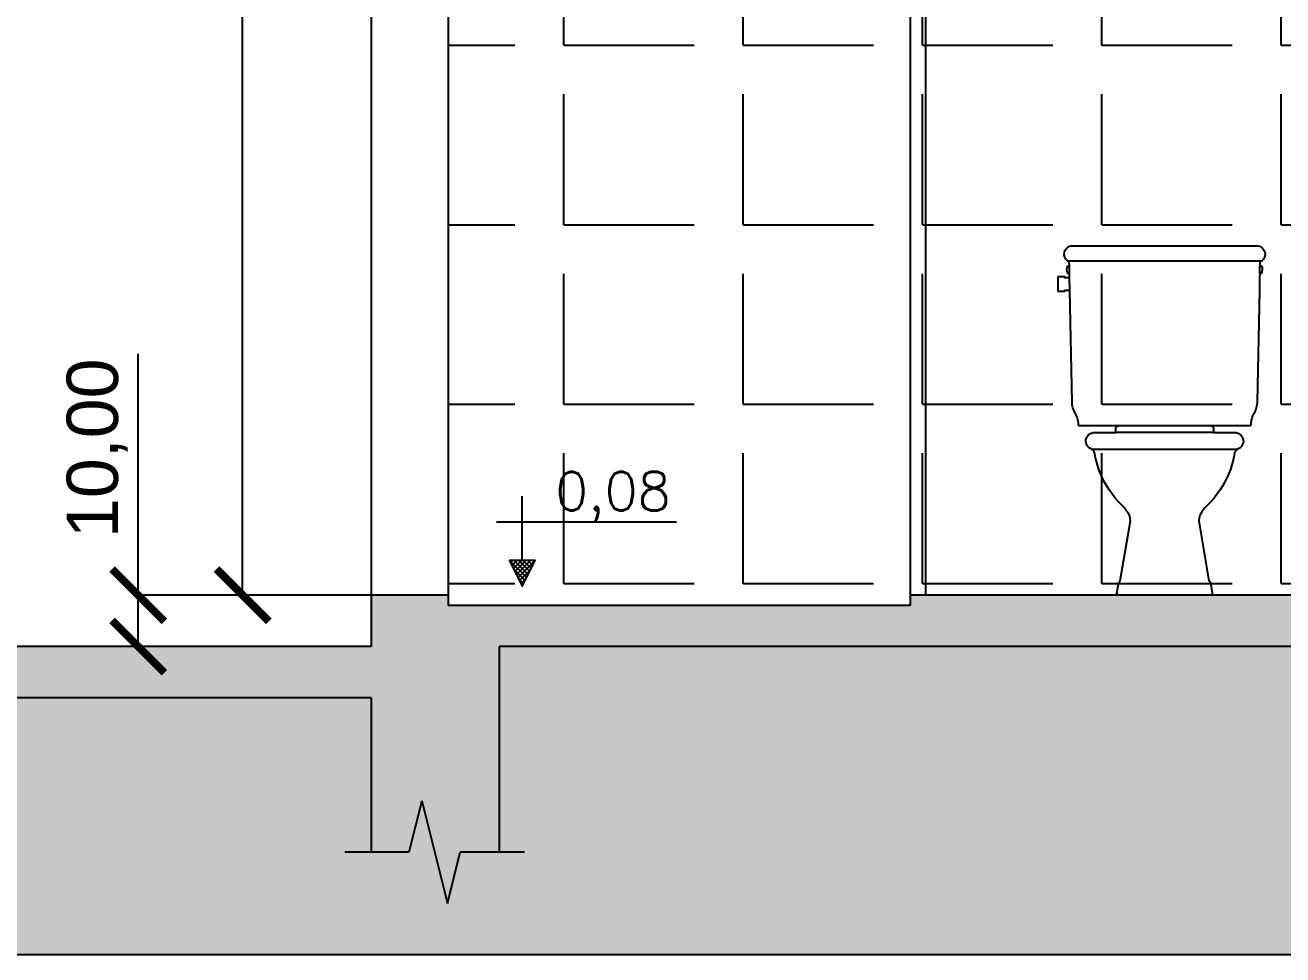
# Model space of a CAD drawing. Header units: metres. Extents: x 13415 to 21618, y 7657 to 10396.
# Drawn here: x 17606.4 to 17851.3, y 9078.5 to 9259.5 of the extents above; entities that cross this region are included whole.
import ezdxf

# ---------------------------------------------------------------- set-up
doc = ezdxf.new("R2010")
doc.units = ezdxf.units.M
doc.header["$LTSCALE"] = 0.2
for name, color, linetype in [('01', 1, 'Continuous'), ('02', 2, 'Continuous'), ('04', 4, 'Continuous'), ('05', 5, 'Continuous'), ('06', 6, 'Continuous'), ('Block1', 1, 'Continuous'), ('Block2', 2, 'Continuous'), ('cota', 140, 'Continuous')]:
    doc.layers.add(name, color=color, linetype=linetype)
doc.styles.add('ROMANS', font='romans.shx')
doc.styles.get("Standard").update_dxf_attribs({"font": 'arial.ttf'})
doc.dimstyles.new('Cotas Externas', dxfattribs={"dimtxt": 10, "dimasz": 10.2, "dimexe": 0.125, "dimexo": 0.0625, "dimgap": 2, "dimtad": 1, "dimzin": 1, "dimtxsty": 'Standard', "dimblk": 'ARCHTICK', "dimcen": 0.2, "dimclrd": 2, "dimclre": 2, "dimadec": 0, "dimazin": 0, "dimtfac": 1, "dimtmove": 0, "dimatfit": 3, "dimfxl": 1, "dimarcsym": 0})

# ---------------------------------------------------------------- blocks, each defined once
blk = doc.blocks.new('_ArchTick')
at = {"color": 0, "linetype": 'ByBlock', "const_width": 0.15}
blk.add_lwpolyline([(-0.5, -0.5), (0.5, 0.5)], dxfattribs=at)
blk = doc.blocks.new('*D243')
at = {"layer": '04', "color": 2, "lineweight": -2, "transparency": 16777216}
for p, q in [((17673.73, 9448.52), (17648.67, 9448.52)), ((17648.79, 9148.52), (17648.79, 9448.52)), ((17673.73, 9148.52), (17648.67, 9148.52))]:
    blk.add_line(p, q, dxfattribs=at)
at = {"layer": 'Defpoints', "color": 0, "transparency": 16777216}
for p in [(17648.79, 9448.52), (17673.79, 9448.52), (17673.79, 9148.52)]:
    blk.add_point(p, dxfattribs=at)
at = {"layer": '04', "color": 2, "lineweight": -2, "transparency": 16777216, "xscale": 10.2, "yscale": 10.2, "zscale": 10.2}
for p, rotation in [((17648.79, 9448.52), 90), ((17648.79, 9148.52), 270)]:
    blk.add_blockref('_ArchTick', p, dxfattribs=dict(at, rotation=rotation))
at = {"layer": '04', "color": 0, "transparency": 16777216, "insert": (17640.78, 9298.52), "char_height": 10, "attachment_point": 5, "rotation": 90}
blk.add_mtext('300,00', dxfattribs=at)
blk = doc.blocks.new('Vaso001a')
at = {"layer": 'Block1'}
for points in [[(22.4, 78.45), (0, 78.45), (-22.4, 78.45)], [(-22.34, 75.6), (-22.38, 77.4)], [(22.34, 75.6), (22.38, 77.4)], [(-22.26, 71.55), (-22.33, 74.65)], [(10.95, 39.75), (0, 39.75), (-10.95, 39.75)], [(11.5, 38.2), (0, 38.2), (-11.5, 38.2)]]:
    blk.add_lwpolyline(points, dxfattribs=at)
blk.add_lwpolyline([(17.3, 34.35, -0.046184), (16.95, 34.23, -0.036402), (16.6, 34.2), (0, 34.2), (-16.6, 34.2, -0.036402), (-16.95, 34.23, -0.046184), (-17.3, 34.35)], format="xyb", dxfattribs=at)
at = {"layer": 'Block2'}
blk.add_lwpolyline([(20.37, 41.1), (20.31, 40.79, 0.07195), (20.28, 40.18), (20.27, 39.99, -0.060231), (20.25, 39.92, -0.299939), (19.93, 39.75), (16.4, 39.75), (10.95, 39.75, -0.395127), (11.5, 39.2), (11.5, 38.2), (16.8, 38.2, -0.747949), (17.3, 34.35, 0.210124), (16.45, 33.4, -0.044507), (15.25, 29, -0.104017), (10, 21.05, 0.077767), (8.4, 19, 0.164911), (8.1, 17), (10.42, 3.4, -0.239414), (10.75, 3), (11.2, 0.5, -0.413755), (10.79, 0), (10.41, 0), (0, 0), (-10.41, 0), (-10.79, 0, -0.413755), (-11.2, 0.5), (-10.75, 3, -0.239414), (-10.42, 3.4), (-8.1, 17, 0.164911), (-8.4, 19, 0.077767), (-10, 21.05, -0.104017), (-15.25, 29, -0.044507), (-16.45, 33.4, 0.210124), (-17.3, 34.35, -0.747949), (-16.8, 38.2), (-11.5, 38.2), (-11.5, 39.2, -0.395127), (-10.95, 39.75), (-16.4, 39.75), (-19.93, 39.75, -0.299939), (-20.25, 39.92, -0.060231), (-20.27, 39.99), (-20.28, 40.18, 0.07195), (-20.31, 40.79), (-20.37, 41.1, 0.048147), (-20.5, 41.54), (-20.59, 41.84, 0.047182), (-20.81, 42.38), (-20.84, 42.44, -0.000107), (-20.84, 42.44, -0.00761), (-20.95, 42.6, -0.134719), (-21.75, 45.45), (-22.26, 71.55), (-23.55, 71.55), (-23.55, 71.35), (-25.05, 71.35), (-25.05, 74.85), (-23.55, 74.85), (-23.55, 74.65), (-22.33, 74.65), (-22.34, 75.6), (-22.65, 75.6, -0.31342), (-22.69, 77.4), (-22.38, 77.4), (-22.4, 78.45), (-22.72, 78.45, -0.194647), (-22.85, 78.49, -0.613323), (-22.05, 82.09, -0.06591), (-21.95, 82.1), (0, 82.1), (21.95, 82.1, -0.06591), (22.05, 82.09, -0.613323), (22.85, 78.49, -0.194647), (22.72, 78.45), (22.4, 78.45), (22.38, 77.4), (22.69, 77.4, -0.31342), (22.65, 75.6), (22.34, 75.6), (22.33, 74.65), (22.26, 71.55), (21.75, 45.45, -0.134719), (20.95, 42.6, -0.00761), (20.84, 42.44, -0.000107), (20.84, 42.44), (20.81, 42.38, 0.047182), (20.59, 41.84), (20.5, 41.54, 0.048147)], format="xyb", close=True, dxfattribs=at)
blk = doc.blocks.new('*D242')
at = {"layer": '04', "color": 2, "lineweight": -2, "transparency": 16777216}
for p, q in [((17628.46, 9148.52), (17628.46, 9195.49)), ((17673.73, 9148.52), (17628.34, 9148.52)), ((17628.46, 9138.52), (17628.46, 9148.52)), ((17673.73, 9138.52), (17628.34, 9138.52))]:
    blk.add_line(p, q, dxfattribs=at)
at = {"layer": 'Defpoints', "color": 0, "transparency": 16777216}
for p in [(17628.46, 9148.52), (17673.79, 9148.52), (17673.79, 9138.52)]:
    blk.add_point(p, dxfattribs=at)
at = {"layer": '04', "color": 2, "lineweight": -2, "transparency": 16777216, "xscale": 10.2, "yscale": 10.2, "zscale": 10.2}
for p, rotation in [((17628.46, 9148.52), 90), ((17628.46, 9138.52), 270)]:
    blk.add_blockref('_ArchTick', p, dxfattribs=dict(at, rotation=rotation))
at = {"layer": '04', "color": 0, "transparency": 16777216, "insert": (17620.45, 9177.11), "char_height": 10, "attachment_point": 5, "rotation": 90}
blk.add_mtext('10,00', dxfattribs=at)
blk = doc.blocks.new('*X89')
at = {"color": 0}
for p, q in [((34.612, 17.3074), (34.5457, 17.3736)), ((34.5488, 17.3661), (34.5563, 17.3736)), ((34.5547, 17.3543), (34.574, 17.3736)), ((34.5606, 17.3425), (34.5916, 17.3736)), ((34.6178, 17.3191), (34.5634, 17.3736)), ((34.5665, 17.3308), (34.6093, 17.3736)), ((34.5724, 17.319), (34.627, 17.3736)), ((34.5783, 17.3072), (34.6447, 17.3736)), ((34.6237, 17.3309), (34.5811, 17.3736)), ((34.6296, 17.3427), (34.5988, 17.3736)), ((34.6355, 17.3545), (34.6164, 17.3736)), ((34.6414, 17.3663), (34.6341, 17.3736)), ((34.6061, 17.2956), (34.5621, 17.3396)), ((34.6002, 17.2838), (34.5798, 17.3042)), ((34.5842, 17.2954), (34.6278, 17.339)), ((34.5901, 17.2836), (34.6101, 17.3037))]:
    blk.add_line(p, q, dxfattribs=at)
blk = doc.blocks.new('Cotanivel02')
at = {"layer": 'Block2'}
blk.add_line((-5, 12.5), (30, 12.5), dxfattribs=at)
blk.add_lwpolyline([(0, 5), (-2.5, 5), (0, 0), (2.5, 5), (0, 5), (0, 17.5)], dxfattribs=at)
at = {"layer": 'Block2', "xscale": 50, "yscale": 50, "zscale": 50}
blk.add_blockref('*X89', (-1729.75, -863.68), dxfattribs=at)
at = {"layer": 'Block2', "style": 'ROMANS', "flags": 4}
blk.add_attdef('NIVEL', (6.4, 14.75), '', height=7.5, dxfattribs=at)

msp = doc.modelspace()

# ---------------------------------------------------------------- hatches: boundary and pattern name
at = {"layer": '02'}
h = msp.add_hatch(dxfattribs=at)
h.set_pattern_fill('ANGLE', color=1, scale=5)
h.set_pattern_definition([(0, (-6806.05, 3562.744), (0, 34.925), [25.4, -9.525]), (90, (-6806.05, 3562.744), (-34.925, 2e-15), [25.4, -9.525])])
h.paths.add_polyline_path([(17948.794, 9438.521), (17688.794, 9438.521), (17688.794, 9148.521), (17948.794, 9148.521)])
h = msp.add_hatch(dxfattribs=at)
h.set_pattern_fill('AR-CONC', color=1, scale=0.1)
h.set_pattern_definition([(50, (-6513.428, 2853.256), (18.218467, -1.5939086), [1.905, -20.955]), (355, (-6513.428, 2853.256), (-3.524342, 19.105685), [1.524, -16.764058]), (100.451445, (-6511.91, 2853.123), (14.694125, 17.511775), [1.619001, -17.809024]), (46.1842, (-6513.428, 2858.336), (27.107904, -4.204233), [2.8575, -31.4325]), (96.63556, (-6511.17, 2857.986), (23.740413, 24.742612), [2.428502, -26.71356]), (351.18415, (-6513.428, 2858.336), (23.740413, 24.742612), [2.285997, -25.145973]), (21, (-6510.888, 2857.066), (15.161439, -10.22652), [1.905, -20.955]), (326, (-6510.888, 2857.066), (6.180203, 18.418797), [1.524, -16.764]), (71.451445, (-6509.625, 2856.214), (21.341642, 8.192277), [1.619001, -17.808994]), (37.5, (-6513.4284, 2853.256), (0.3088603, 8.4555039), [0, -16.5608, 0, -17.018, 0, -16.8275]), (7.5, (-6513.428, 2853.256), (6.6819663, 10.0180575), [0, -9.7028, 0, -16.1798, 0, -6.4135]), (327.5, (-6519.0926, 2853.256), (13.5590595, -0.5728744), [0, -6.35, 0, -19.812, 0, -26.289]), (317.5, (-6521.633, 2853.256), (14.812918, 2.542649), [0, -8.255, 0, -13.1572, 0, -18.669])])
h.paths.add_polyline_path([(17698.794, 9138.521), (17943.794, 9138.521), (17943.794, 9098.521), (17950.801, 9098.521), (17953.301, 9108.521), (17958.301, 9088.521), (17960.801, 9098.521), (17968.794, 9098.521), (17968.794, 9138.521), (18058.794, 9138.521), (18058.794, 9098.521), (18066.807, 9098.521), (18069.307, 9108.521), (18074.307, 9088.521), (18076.807, 9098.521), (18083.794, 9098.521), (18083.794, 9138.521), (18418.794, 9138.521), (18418.794, 9098.521), (18424.953, 9098.521), (18427.453, 9108.521), (18432.453, 9088.521), (18434.953, 9098.521), (18443.794, 9098.521), (18443.794, 9148.521), (18428.794, 9148.521), (17778.794, 9148.521), (17778.794, 9146.521), (17688.794, 9146.521), (17688.794, 9148.521), (17673.794, 9148.521), (17673.794, 9138.521), (17458.794, 9138.521), (17443.808, 9138.521), (17443.794, 9098.521), (17450.242, 9098.521), (17452.742, 9108.521), (17457.742, 9088.521), (17460.242, 9098.521), (17468.794, 9098.521), (17468.794, 9128.521), (17673.794, 9128.521), (17673.794, 9098.521), (17681.176, 9098.521), (17683.676, 9108.521), (17688.676, 9088.521), (17691.176, 9098.521), (17698.794, 9098.521)])
at = {"layer": '06'}
h = msp.add_hatch(dxfattribs=at)
h.set_pattern_fill('EARTH', color=1, scale=3, angle=45)
h.set_pattern_definition([(45, (-6806.049, 3562.744), (0, 26.940768), [19.05, -19.05]), (45, (-6811.1, 3567.795), (0, 26.940768), [19.05, -19.05]), (45, (-6816.152, 3572.847), (0, 26.940768), [19.05, -19.05]), (135, (-6816.152, 3576.214), (-26.940768, 0), [19.05, -19.05]), (135, (-6811.1, 3581.266), (-26.940768, 0), [19.05, -19.05]), (135, (-6806.049, 3586.317), (-26.940768, 0), [19.05, -19.05])])
h.paths.add_polyline_path([(18593.794, 9078.521), (18593.794, 9138.521), (18443.794, 9138.521), (18443.794, 9098.521), (18434.953, 9098.521), (18432.453, 9088.521), (18427.453, 9108.521), (18424.953, 9098.521), (18418.794, 9098.521), (18418.794, 9138.521), (18083.794, 9138.521), (18083.794, 9098.521), (18076.807, 9098.521), (18074.307, 9088.521), (18069.307, 9108.521), (18066.807, 9098.521), (18058.794, 9098.521), (18058.794, 9138.521), (17968.794, 9138.521), (17968.794, 9098.521), (17960.801, 9098.521), (17958.301, 9088.521), (17953.301, 9108.521), (17950.801, 9098.521), (17943.794, 9098.521), (17943.794, 9138.521), (17698.794, 9138.521), (17698.794, 9098.521), (17691.176, 9098.521), (17688.676, 9088.521), (17683.676, 9108.521), (17681.176, 9098.521), (17673.794, 9098.521), (17673.794, 9128.521), (17468.794, 9128.521), (17468.794, 9098.521), (17460.242, 9098.521), (17457.742, 9088.521), (17452.742, 9108.521), (17450.242, 9098.521), (17443.794, 9098.521), (17443.794, 9138.521), (17308.794, 9138.521), (17308.794, 9078.521)])

# ---------------------------------------------------------------- linework, layer by layer
at = {"layer": '01'}
msp.add_line((18593.794, 9078.521), (17308.794, 9078.521), dxfattribs=at)
at = {"layer": '02'}
for p, q in [((17778.794, 9338.521), (17778.794, 9148.521)), ((17781.794, 9338.521), (17781.794, 9148.521))]:
    msp.add_line(p, q, dxfattribs=at)
at = {"layer": '05'}
for p, q in [((17673.794, 9338.521), (17673.794, 9148.521)), ((17688.794, 9338.521), (17688.794, 9148.521))]:
    msp.add_line(p, q, dxfattribs=at)
at = {"layer": '06'}
for p, q in [((17688.794, 9148.521), (17673.794, 9148.521)), ((17673.794, 9148.521), (17673.794, 9138.521)), ((17688.794, 9148.521), (17688.794, 9146.521)), ((18428.794, 9148.521), (17778.794, 9148.521)), ((17778.794, 9148.521), (17778.794, 9146.521)), ((17778.794, 9146.521), (17688.794, 9146.521)), ((17673.794, 9138.521), (17458.794, 9138.521)), ((17943.794, 9138.521), (17698.794, 9138.521)), ((17698.794, 9098.521), (17698.794, 9138.521)), ((17673.794, 9128.521), (17468.794, 9128.521)), ((17673.794, 9128.521), (17673.794, 9098.521)), ((17683.676, 9108.521), (17681.176, 9098.521)), ((17683.676, 9108.521), (17688.676, 9088.521)), ((17681.176, 9098.521), (17668.676, 9098.521)), ((17688.676, 9088.521), (17691.176, 9098.521)), ((17703.676, 9098.521), (17691.176, 9098.521)), ((17698.794, 9098.521), (17698.794, 9098.521))]:
    msp.add_line(p, q, dxfattribs=at)

# ---------------------------------------------------------------- block references
at = {"xscale": 0.8285547455164877, "yscale": 0.8285547455164877, "zscale": 0.8285547455164877}
msp.add_blockref('Vaso001a', (17828.328, 9148.521), dxfattribs=at)
at = {"layer": 'cota'}
ref = msp.add_blockref('Cotanivel02', (17703.249, 9150.276), dxfattribs=at)
ref.add_attrib('NIVEL', '0,08', (17709.648, 9165.022), dxfattribs={"layer": 'Block2', "height": 7.5, "style": 'ROMANS'})

# ---------------------------------------------------------------- dimensions: what is measured, and where the dimension line sits
at = {"layer": '04'}
for base, p1, p2, picture, middle in [((17648.794, 9448.521), (17673.794, 9148.521), (17673.794, 9448.521), '*D243', (17640.784, 9298.521)), ((17628.462, 9148.521), (17673.794, 9138.521), (17673.794, 9148.521), '*D242', (17620.453, 9177.106))]:
    dim = msp.add_linear_dim(base=base, p1=p1, p2=p2, angle=90, dimstyle='Cotas Externas', dxfattribs=at)
    dim.commit()
    dim.dimension.update_dxf_attribs({"geometry": picture, "text_midpoint": middle})

doc.saveas('drawing.dxf')
